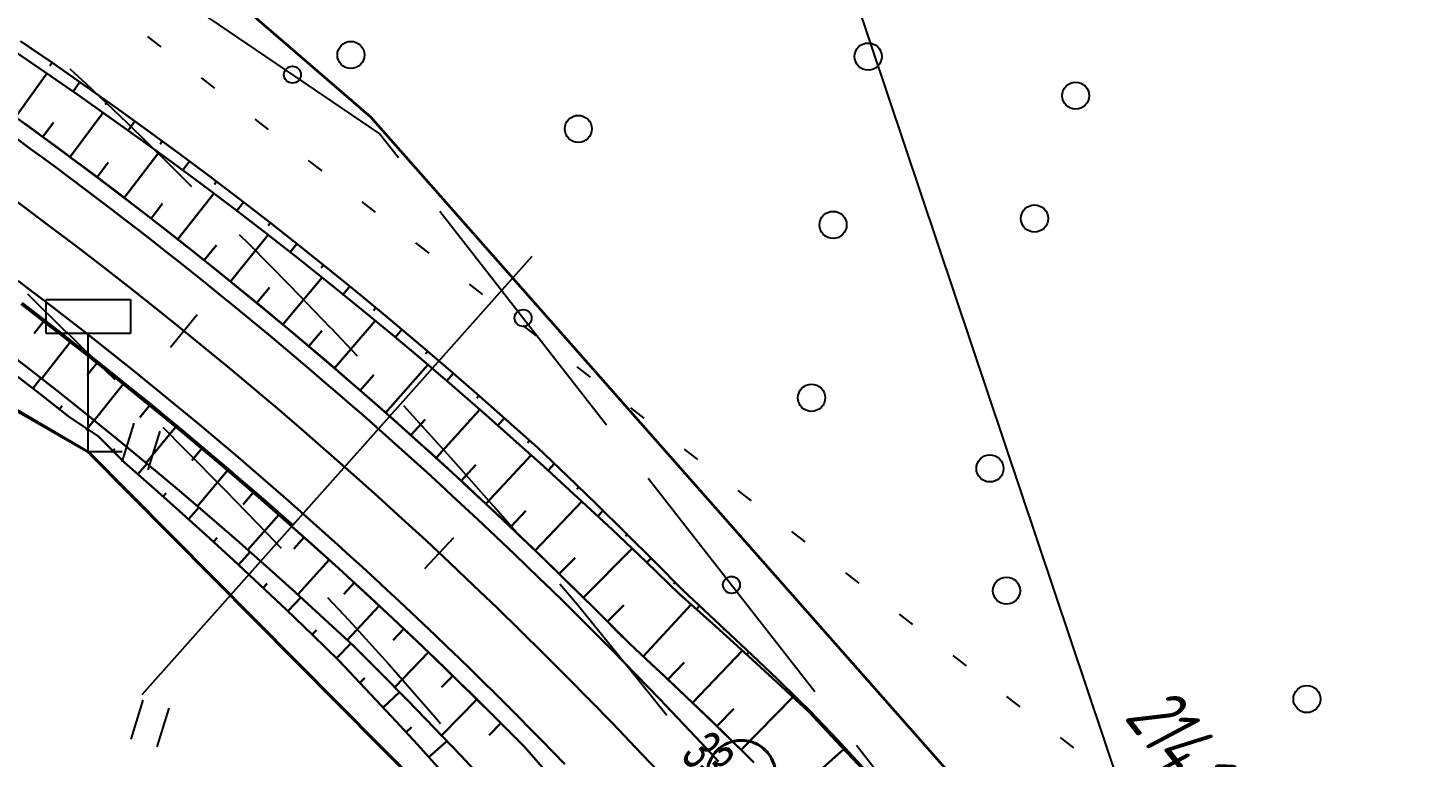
# Model space of a CAD drawing. Header units: millimetres. Extents: x -1799 to 6962, y -1020 to 4121.
# Drawn here: x 1276.7 to 1357.9, y 2907.2 to 2950.3 of the extents above; entities that cross this region are included whole.
import ezdxf

# ---------------------------------------------------------------- set-up
doc = ezdxf.new("R2010")
doc.units = ezdxf.units.MM
doc.linetypes.add('CONTI', pattern=[0])
for name, color, linetype, lineweight in [('10', 1, 'Continuous', 35), ('КОПИЯ_ОСЬ_13_ОТКОСЫ', 7, 'Continuous', 30), ('КОПИЯ_ОСЬ_ГРАНИЦЫ_ПОЛОС', 7, 'Continuous', 30), ('Огражд-перила', 1, 'ограждение2', 40), ('ОСЬ_ВЕРХ_ПОКРЫТИЯ_ГРАНИЦЫ_ПОЛОС', 7, 'Continuous', 30), ('ОСЬ_ВЕРХ_ПОКРЫТИЯ_ОСЬ', 1, 'Continuous', 30)]:
    doc.layers.add(name, color=color, linetype=linetype, lineweight=lineweight)
for name, color, linetype in [('_Ростелеком', 6, 'Continuous'), ('PI_OTDEFAULT', 172, 'CONTI'), ('PLN_O', 7, 'CONTI'), ('SIT_LDEFAULT', 7, 'CONTI'), ('ZAPSKDEFAULT', 7, 'CONTI'), ('КОПИЯ_ОСЬ_ТАНГЕНСЫ', 1, 'Continuous'), ('ОСЬ_ВЕРХ_ПОКРЫТИЯ_ПИКЕТЫ', 1, 'Continuous'), ('ОСЬ_ВЕРХ_ПОКРЫТИЯ_ТАНГЕНСЫ', 1, 'Continuous'), ('разметка', 7, 'Continuous')]:
    doc.layers.add(name, color=color, linetype=linetype)
doc.styles.add('eskd', font='spds.shx', dxfattribs={"width": 1.2, "oblique": 15})
doc.styles.get("Standard").update_dxf_attribs({"font": 'arial.ttf'})
doc.styles.add('STYLE1', font='romand.shx', dxfattribs={"width": 0.9})
doc.linetypes.add('кабель_связи_проект.', pattern='A,10,-1,["/",STYLE1,S=3,R=0,X=0,Y=-1.5],-4.1', length=15.1)
doc.linetypes.add('ограждение2', pattern='A,0.25,-0.1,[132,ltypeshp.shx,S=0.1,R=0,X=-0.1,Y=0],-0.1,1', length=1.45)

# ---------------------------------------------------------------- blocks, each defined once
blk = doc.blocks.new('BL_2011')
at = {"color": 0}
for p, q in [((0, 0), (0, 2.4)), ((1.6, 0), (1.6, 2.4))]:
    blk.add_line(p, q, dxfattribs=at)
blk = doc.blocks.new('BL_2002')
at = {"color": 0}
blk.add_circle((0, 0), 0.8, dxfattribs=at)
blk = doc.blocks.new('7')
at = {"layer": 'Огражд-перила', "linetype": 'Continuous'}
blk.add_circle((0, 0), 2.027904030661224, dxfattribs=at)
blk = doc.blocks.new('BL_13')
at = {"color": 0}
for p, q in [((-2.5, 7), (-2.5, 9)), ((-2.5, 9), (2.5, 9)), ((2.5, 9), (2.5, 7)), ((0, 7), (-2.5, 7)), ((0, 0), (0, 7)), ((2.5, 7), (0, 7)), ((2, 0), (0, 0))]:
    blk.add_line(p, q, dxfattribs=at)

msp = doc.modelspace()

# ---------------------------------------------------------------- linework, layer by layer
at = {"linetype": 'Continuous'}
msp.add_lwpolyline([(1283.514404468277, 2910.914974053775), (1306.571198969332, 2936.78602755667)], dxfattribs=at)
at = {"layer": '10'}
for points in [[(1030.225964376537, 3025.883480735508), (1104.975964376537, 3010.613480735024), (1151.695964376277, 3001.473480735359), (1215.755964376332, 2988.703480734875), (1216.365964376668, 2994.403480735061), (1243.415964376481, 2984.293480734726), (1269.335964376407, 2968.883480735508), (1297.015964376575, 2945.023480735173), (1332.735964376314, 2904.56348073521), (1362.135964376686, 2858.923480734614), (1384.095964376649, 2811.273480735173), (1401.175964376258, 2767.783480734949), (1401.175964376258, 2767.783480734949), (1485.925964376258, 2642.503480734688), (1601.055964376612, 2507.033480734949), (1669.735964376314, 2453.013480735396), (1726.415964376481, 2400.56348073521)], [(1360.595964376649, 2810.703480734875), (1341.325964376631, 2850.183480735322), (1337.915964376481, 2857.183480735322), (1309.925964376258, 2895.433480735322), (1280.355964376426, 2925.223480735359), (1226.815964376388, 2955.993480734912), (1187.495964376556, 2973.103480735247), (1113.165964376481, 2988.613480735024), (1051.205964376519, 3001.583480734763), (974.5059643763325, 3016.913480734837)]]:
    msp.add_lwpolyline(points, dxfattribs=at)
at = {"layer": '_Ростелеком', "linetype": 'кабель_связи_проект.', "lineweight": 40, "ltscale": 0.25}
msp.add_lwpolyline([(1005.298825246378, 3011.433074509178), (1187.778510607613, 2973.660002035474), (1227.197255203277, 2956.467397162144), (1280.342415852365, 2925.231267214206), (1309.925964375763, 2895.433480736253), (1337.915964376598, 2857.183480735322), (1337.915964376598, 2857.183480735322), (1347.899412545123, 2838.035459130456), (1361.042968405187, 2811.12793312074), (1379.445964376393, 2756.333480735694), (1407.405964375483, 2717.753480736551), (1433.870100619921, 2680.791883834091), (1452.860523050776, 2652.710268539761), (1464.812185617464, 2636.329245075968), (1503.778742229895, 2587.60112780371), (1547.892191517059, 2537.161961659242), (1576.995311511573, 2504.255318720278), (1600.13611286961, 2478.997808954132), (1627.714566454533, 2455.78653589954), (1657.195964376277, 2434.723480735359), (1696.714648970878, 2398.476130288479), (1727.091222252473, 2370.957340737258)], dxfattribs=at)
at = {"layer": 'PLN_O'}
for p, q in [((1285.79170037644, 2952.009217735765), (1297.54170037644, 2944.009217735765)), ((1297.551700376449, 2944.029213735287), (1298.661700376435, 2942.609215734911)), ((1301.111700376447, 2939.449212734972), (1310.961700376423, 2926.839211735328)), ((1313.421700376444, 2923.689217735467), (1323.271700376421, 2911.079216734891)), ((1325.731700376442, 2907.919213734952), (1335.581700376419, 2895.309212735307))]:
    msp.add_line(p, q, dxfattribs=at)
for centre in [(1292.401700376426, 2947.509217735765), (1306.03170037643, 2933.139214735863), (1318.341700376428, 2917.379212735606)]:
    msp.add_circle(centre, 0.5, dxfattribs=at)
at = {"layer": 'SIT_LDEFAULT', "color": 7}
for p, q in [((1283.831700376419, 2949.76921173503), (1284.0617003764, 2949.589211735328)), ((1284.0617003764, 2949.589211735328), (1284.621700376398, 2949.159211734695)), ((1280.211700376423, 2946.969216735487), (1279.261700376412, 2947.829216734891)), ((1282.661700376435, 2944.639214735863), (1280.211700376423, 2946.969216735487)), ((1287.001700376402, 2947.329216734891), (1287.79170037644, 2946.719216735487)), ((1285.081700376419, 2942.26921173503), (1282.661700376435, 2944.639214735863)), ((1290.171700376444, 2944.889214735863), (1290.961700376423, 2944.279213735287)), ((1286.461700376423, 2940.889214735863), (1285.081700376419, 2942.26921173503)), ((1293.341700376428, 2942.449212734972), (1294.131700376407, 2941.839211735328)), ((1296.511700376412, 2940.009217735765), (1297.301700376449, 2939.399216735189)), ((1289.861700376447, 2937.479210735683), (1289.28170037643, 2938.059212735307)), ((1292.261700376412, 2935.049218735111), (1289.861700376447, 2937.479210735683)), ((1299.681700376395, 2937.579216734891), (1300.471700376433, 2936.969216735487)), ((1276.751700376402, 2934.559212735307), (1279.04170037644, 2932.309212735307)), ((1294.681700376395, 2932.539216734854), (1292.261700376412, 2935.049218735111)), ((1302.851700376437, 2935.139214735863), (1303.641700376416, 2934.529213735287)), ((1279.051700376449, 2932.319214735565), (1281.321700376409, 2930.079216734891)), ((1296.251700376402, 2930.889214735863), (1294.691700376405, 2932.549218735111)), ((1306.021700376421, 2932.689217735467), (1306.8117003764, 2932.079216734891)), ((1281.321700376409, 2930.079216734891), (1281.901700376426, 2929.509217735765)), ((1309.201700376414, 2930.259217735765), (1309.991700376451, 2929.649216735189)), ((1299.54170037644, 2927.349213735585), (1298.981700376442, 2927.95921473523)), ((1301.941700376405, 2924.689217735467), (1299.53170037643, 2927.349213735585)), ((1312.371700376398, 2927.829216734891), (1313.161700376435, 2927.219216735487)), ((1284.741700376451, 2926.689217735467), (1286.011700376412, 2925.419213734952)), ((1286.011700376412, 2925.419213734952), (1288.441700376405, 2922.95921473523)), ((1304.3117003764, 2922.01921173503), (1301.941700376405, 2924.689217735467)), ((1315.551700376449, 2925.399216735189), (1316.341700376428, 2924.789216734854)), ((1288.441700376405, 2922.95921473523), (1290.891700376416, 2920.439217735467)), ((1318.721700376433, 2922.95921473523), (1319.511700376412, 2922.349213735585)), ((1305.621700376398, 2920.489212735009), (1304.301700376449, 2922.01921173503)), ((1290.891700376416, 2920.439217735467), (1291.741700376451, 2919.549218735111)), ((1321.901700376426, 2920.529213735287), (1322.691700376405, 2919.919213734952)), ((1309.221700376433, 2916.229210735683), (1308.211700376423, 2917.429215735209)), ((1325.081700376419, 2918.089211735328), (1325.871700376398, 2917.479210735683)), ((1294.481700376442, 2916.639214735863), (1295.731700376442, 2915.299218735111)), ((1312.261700376412, 2912.489212735009), (1309.221700376433, 2916.229210735683)), ((1295.731700376442, 2915.299218735111), (1298.071700376409, 2912.719216735487)), ((1328.251700376402, 2915.659211734695), (1329.04170037644, 2915.049218735111)), ((1298.071700376409, 2912.719216735487), (1300.721700376433, 2909.70921473523)), ((1314.521700376421, 2909.669213734952), (1312.261700376412, 2912.489212735009)), ((1331.431700376395, 2913.219216735487), (1332.221700376433, 2912.609215734911)), ((1334.601700376437, 2910.789216734854), (1335.391700376416, 2910.179215735209)), ((1300.721700376433, 2909.70921473523), (1301.161700376435, 2909.189217735467)), ((1337.761700376412, 2908.369217735169), (1338.551700376449, 2907.759217735765))]:
    msp.add_line(p, q, dxfattribs=at)
at = {"layer": 'КОПИЯ_ОСЬ_13_ОТКОСЫ'}
for points in [[(1276.337644951049, 2949.497044003953), (1278.223020927611, 2948.204441464891), (1280.098142997924, 2946.896885312547), (1281.962767021361, 2945.574558652391), (1283.816892997924, 2944.237522519578), (1285.660398857299, 2942.885837949266), (1287.493162529174, 2941.51956597661), (1289.315061943236, 2940.138828671922), (1291.125852958861, 2938.74368707036), (1292.922972099486, 2937.326450742235), (1294.708738701049, 2935.894993222703), (1296.483152763549, 2934.449436582078), (1298.246092216674, 2932.989902890672), (1299.997434990111, 2931.516392148485), (1301.736936943236, 2930.029148496141), (1303.464720146361, 2928.528110898485), (1305.180418388549, 2927.013401425828), (1306.884153740111, 2925.485203183641), (1308.632933036986, 2923.825535214891), (1310.367552177611, 2922.151279843797), (1312.088255302611, 2920.462620175828), (1313.794676201049, 2918.759617246141), (1315.487059013549, 2917.042393125047), (1317.353025810424, 2915.321018613328), (1319.203855888549, 2913.583225644578), (1321.039305107299, 2911.829258359422), (1322.354978935424, 2910.555759824266), (1322.984129326049, 2909.942600644578), (1324.605467216674, 2908.223850644578), (1326.212889091674, 2906.491917050828)], [(1275.932819383432, 2948.925115574536), (1277.818073289682, 2947.641607273755), (1279.693317430307, 2946.343145359692), (1281.558063524057, 2945.029912937817), (1283.412311570932, 2943.70191000813), (1285.255817430307, 2942.359319676098), (1287.088825242807, 2941.002141941723), (1288.911090867807, 2939.630437840161), (1290.722370164682, 2938.24439047688), (1292.607624070932, 2936.766729344067), (1294.480670945932, 2935.273382176098), (1296.341266649057, 2933.764593113598), (1298.188922899057, 2932.240362156567), (1300.024127977182, 2930.700811375317), (1301.846393602182, 2929.146001805005), (1303.655719774057, 2927.576177586255), (1305.451862352182, 2925.991338719067), (1307.234821336557, 2924.391607273755), (1309.272663133432, 2922.531621922192), (1311.292438524057, 2920.652349461255), (1313.294391649057, 2918.754034031567), (1315.278278367807, 2916.836797703442), (1317.209918992807, 2915.122198094067), (1319.125934617807, 2913.39038657063), (1321.026569383432, 2911.641485203442), (1322.911335008432, 2909.87573813313), (1324.536335008432, 2908.161138523755), (1326.147174852182, 2906.43335532063)], [(1275.932859794799, 2948.925144589891), (1277.818113701049, 2947.641575253953), (1279.693235771361, 2946.343174375047), (1281.557981865111, 2945.029941953172), (1283.412229911986, 2943.701939023485), (1285.255857841674, 2942.359287656297), (1287.088865654174, 2941.002109921922), (1288.911131279174, 2939.630466855516), (1290.722288505736, 2938.244419492235), (1292.607664482299, 2936.766697324266), (1294.480711357299, 2935.273411191453), (1296.341184990111, 2933.764561093797), (1298.189085380736, 2932.240330136766), (1300.024168388549, 2930.700779355516), (1301.846434013549, 2929.14603082036), (1303.655760185424, 2927.57620660161), (1305.451902763549, 2925.991306699266), (1307.234861747924, 2924.39163628911), (1309.272581474486, 2922.531650937547), (1311.292478935424, 2920.65237847661), (1313.294432060424, 2918.754063046922), (1315.278318779174, 2916.836765683641), (1317.209715263549, 2915.122166074266), (1319.125975029174, 2913.390354550828), (1321.026365654174, 2911.641514218797), (1322.911375419799, 2909.875706113328), (1324.536375419799, 2908.161106503953), (1326.147215263549, 2906.433323300828)], [(1278.195677177611, 2948.223362363328), (1278.062986747924, 2948.031467832078)], [(1276.038288133432, 2945.010137547192), (1277.896198289682, 2947.588018406567)], [(1279.836912529174, 2947.080418027391), (1279.442381279174, 2946.51810113286)], [(1281.470091240111, 2945.926121152391), (1281.337400810424, 2945.739597714891)], [(1279.266803758432, 2942.648626316723), (1281.215045945932, 2945.273138035473)], [(1276.162311570932, 2944.920598972973), (1277.998493211557, 2943.58472250813), (1279.823688524057, 2942.234197605786), (1281.637897508432, 2940.869146336255), (1283.441364305307, 2939.489690769848), (1285.233600633432, 2938.095769871411), (1287.014850633432, 2936.687627781567), (1288.784626024057, 2935.265264500317), (1290.542926805307, 2933.828802097973), (1292.289752977182, 2932.378362644848), (1294.024860399057, 2930.913946140942), (1295.748249070932, 2929.435735691723), (1297.459918992807, 2927.943853367505), (1299.159381883432, 2926.43823813313), (1300.846881883432, 2924.91919516438), (1302.522174852182, 2923.386602390942), (1304.185260789682, 2921.840703953442), (1305.835651414682, 2920.281621922192), (1307.473835008432, 2918.709356297192), (1309.099323289682, 2917.124029148755), (1310.711872117807, 2915.525762547192), (1312.311725633432, 2913.914678562817), (1314.174030320932, 2912.185918797192), (1316.020954149057, 2910.440557469067), (1317.852252977182, 2908.67896078938), (1319.667682664682, 2906.90112875813)], [(1277.656696336557, 2943.835088719067), (1278.281940477182, 2944.690008152661)], [(1283.095335380736, 2944.760532773485), (1282.700682060424, 2944.214146054735)], [(1284.712522880736, 2943.583652890672), (1284.579710380736, 2943.402500546922)], [(1282.461627977182, 2940.24194907063), (1284.501911180307, 2942.911077488598)], [(1280.868366258432, 2941.45093344563), (1281.523883836557, 2942.321172703442)], [(1286.321409599486, 2942.395664609422), (1285.926878349486, 2941.865147031297)], [(1287.922117607299, 2941.196567929735), (1287.789305107299, 2941.020603574266)], [(1285.622272508432, 2937.790472019848), (1287.756305711557, 2940.502264012036)], [(1284.046344774057, 2939.02173422688), (1284.732624070932, 2939.906682957348)], [(1289.514402763549, 2939.98636285161), (1289.120237724486, 2939.471531308641)], [(1291.098265068236, 2938.76517144536), (1290.965696708861, 2938.594456113328)], [(1288.748249070932, 2935.29468344563), (1290.977008836557, 2938.046270359692)], [(1287.189655320932, 2936.54810141438), (1287.907428758432, 2937.446966160473)], [(1292.672850029174, 2937.525059140672), (1292.277830497924, 2937.027073300828)], [(1294.235472099486, 2936.276707089891), (1294.102659599486, 2936.111606992235)], [(1291.838581102182, 2932.755193699536), (1294.155475633432, 2935.534551609692)], [(1290.297809617807, 2934.030401219067), (1291.047321336557, 2934.942327488598)], [(1295.789305107299, 2935.017490781297), (1295.395384208861, 2934.534824765672)], [(1276.718444649518, 2933.681709893433), (1278.445739571393, 2932.356148369995), (1280.162536446393, 2931.01703704187), (1281.868835274518, 2929.664375909058), (1283.564391915143, 2928.298226006714), (1285.248962227643, 2926.918709405151), (1286.922546212018, 2925.525948174683), (1288.585143868268, 2924.119942315308), (1290.236511055768, 2922.700874932495), (1291.876647774518, 2921.268807061401), (1293.505554024518, 2919.823799737183), (1295.122741524518, 2918.365913994995), (1296.728454415143, 2916.895332940308), (1298.322448555768, 2915.41205657312), (1299.904723946393, 2913.916206963745), (1301.475036446393, 2912.408028252808), (1303.033386055768, 2910.887276299683), (1304.579772774518, 2909.35443938562), (1306.113952462018, 2907.809273369995), (1307.739929024518, 2905.964668877808)], [(1297.334471122924, 2933.747654355516), (1297.202024833861, 2933.587620175828)], [(1277.687682930768, 2932.940559991089), (1277.132018868268, 2932.217110284058)], [(1294.893024461557, 2930.172430027661), (1297.299030320932, 2932.977605808911)], [(1293.370319383432, 2931.469182957348), (1294.149127977182, 2932.390142430005)], [(1298.870726005736, 2932.467075742235), (1298.478147880736, 2931.999485410203)], [(1275.234803373905, 2931.370498924901), (1276.949036772343, 2930.051071434666), (1278.652711088749, 2928.718094139745), (1280.345826323124, 2927.371643334081), (1282.028138334843, 2926.011810570409), (1283.817383940312, 2924.538833885838), (1285.593995268437, 2923.050705223729), (1287.357972319218, 2921.547516136815), (1289.109009916874, 2920.029388695409), (1290.847169096562, 2918.496429711034), (1292.572144682499, 2916.948730736424), (1294.283936674687, 2915.386429100682), (1295.982423002812, 2913.809631615331), (1297.594788725468, 2912.201660423924), (1299.193665678593, 2910.580261498143), (1300.778931791874, 2908.94554164951), (1302.350526030155, 2907.297622948338), (1303.908204252812, 2905.636612206151)], [(1279.269225899518, 2931.716499932495), (1277.584899727643, 2929.556160577026)], [(1300.398069755736, 2931.175938046922), (1300.266233818236, 2931.020969785203)], [(1280.841979805768, 2930.481026299683), (1280.275329415143, 2929.764961846558)], [(1297.910602586557, 2927.546880711255), (1300.407428758432, 2930.376043308911)], [(1275.739381010624, 2929.998169212987), (1277.448609526249, 2928.682602196385), (1279.147401030155, 2927.353561669041), (1280.939990157271, 2926.152703275357), (1282.471253569218, 2924.606643944432), (1284.095765287968, 2923.189270287206), (1285.708985502812, 2921.759063988377), (1287.310792143437, 2920.316116600682), (1288.901124174687, 2918.860534935643), (1290.479920561405, 2917.392380028416), (1292.046998198124, 2915.911773949315), (1293.602296049687, 2914.418792992284), (1295.14569204578, 2912.913543968846), (1296.710023100468, 2911.271255760838), (1298.260560209843, 2909.615921288182), (1299.797181303593, 2907.947632103612), (1301.319764311405, 2906.266540795018), (1302.828187162968, 2904.572738915135), (1303.123105979708, 2904.209604406183)], [(1277.066285307499, 2928.978775292088), (1277.539857084843, 2929.591293602635)], [(1296.406452195932, 2928.864934910473), (1297.215045945932, 2929.794378269848)], [(1301.916502372924, 2929.874241269578), (1301.525755302611, 2929.421604550828)], [(1282.405700508893, 2929.234078057495), (1280.688415352643, 2927.096443780151)], [(1278.644044096562, 2927.749649315526), (1278.803345854374, 2927.952667504002)], [(1283.960388008893, 2927.975899346558), (1283.382751290143, 2927.26752532312)], [(1303.425901786986, 2928.56204644536), (1303.294554130736, 2928.412083066453)], [(1280.212708647343, 2926.508987694432), (1280.683839018437, 2927.100189476659)], [(1299.405475633432, 2926.218267430005), (1300.244342820932, 2927.155401219067)], [(1300.891071336557, 2924.87915610188), (1303.479450242807, 2927.730352390942)], [(1304.926145927611, 2927.239475644578), (1304.537351982299, 2926.801609433641)], [(1285.505798165143, 2926.706368096558), (1283.755065743268, 2924.590645440308)], [(1306.417234794799, 2925.906528867235), (1306.286619560424, 2925.761509335985)], [(1281.752442534062, 2925.226623802831), (1281.91668813953, 2925.417724877049)], [(1287.041930977643, 2925.425667412964), (1286.453307930768, 2924.724678643433)], [(1303.833454149057, 2922.16968344563), (1306.514850633432, 2925.04077719563)], [(1283.264405424687, 2923.917434960057), (1283.811036284062, 2924.544082909276)], [(1288.568786446393, 2924.133858330933), (1286.783874337018, 2922.039620049683)], [(1302.367145555307, 2923.52954672688), (1303.236530320932, 2924.47388266438)], [(1307.883543388549, 2924.540195859422), (1307.507688896361, 2924.144688046922)], [(1309.328489677611, 2923.157505429735), (1309.202391044799, 2923.026523984422)], [(1284.766724760624, 2922.597183495213), (1284.950440580937, 2922.804718285252)], [(1290.086364571393, 2922.83100188562), (1289.486266915143, 2922.137276299683)], [(1306.737506883432, 2919.419073094067), (1309.513874070932, 2922.309087742505)], [(1286.259278471562, 2921.265930443456), (1286.880311186405, 2921.957092552831)], [(1291.594177071393, 2921.517159112183), (1289.775329415143, 2919.444893487183)], [(1305.290485399057, 2920.799444187817), (1306.190876024057, 2921.750127781567)], [(1310.763914482299, 2921.764805234422), (1310.448484794799, 2921.44192925786)], [(1287.742005522343, 2919.923721581151), (1287.950745756718, 2920.152588158299)], [(1293.092468087018, 2920.19233001062), (1292.481139962018, 2919.506050713745)], [(1312.189695732299, 2920.362217343797), (1312.083738701049, 2920.255283750047)], [(1289.214844877812, 2918.570663719823), (1289.912232573124, 2919.324234276463)], [(1308.175006883432, 2918.028448094067), (1309.107135789682, 2918.985235203442)], [(1309.602741258432, 2916.627813328442), (1312.475299852182, 2919.535161961255)], [(1294.580993477643, 2918.856758721558), (1292.728698555768, 2916.80707610437)], [(1313.605711357299, 2918.94974175786), (1313.352781669799, 2918.698093808641)], [(1290.677674467655, 2917.206817894627), (1290.911988432499, 2917.456299095799)], [(1296.059997383893, 2917.510323174683), (1295.437682930768, 2916.831612237183)], [(1315.011717216674, 2917.527500546922), (1314.927000419799, 2917.444248593797)], [(1292.130433256718, 2915.832245140721), (1292.906129057499, 2916.646042137791)], [(1297.528991524518, 2916.15326751062), (1295.643249337018, 2914.126656182495)], [(1311.020465867807, 2915.21704672688), (1311.984821336557, 2916.17944907063)], [(1313.131305711557, 2913.157720555005), (1315.973590867807, 2916.223028172192)], [(1316.460447685424, 2916.148228085985), (1316.279295341674, 2915.952000058641)], [(1293.573060209843, 2914.447037010838), (1293.833619291874, 2914.716400414159)], [(1298.988220040143, 2914.785469659058), (1298.354675118268, 2914.114571221558)], [(1317.925535576049, 2914.786777890672), (1317.864744560424, 2914.721775449266)], [(1295.005494291874, 2913.051269798924), (1295.861207182499, 2913.923034935643)], [(1300.437438790143, 2913.40717376062), (1298.452575508893, 2911.335152276245)], [(1316.045124070932, 2910.417486180005), (1318.994586961557, 2913.510137547192)], [(1319.381101982299, 2913.415195859422), (1319.249998466674, 2913.277073300828)], [(1314.592975633432, 2911.79273032063), (1315.547565477182, 2912.80786703938)], [(1296.393494780155, 2911.605774193456), (1296.689027006718, 2911.885895043065)], [(1301.876647774518, 2912.018379815308), (1301.209899727643, 2911.33246672937)], [(1320.827146904174, 2912.033543027391), (1320.783201591674, 2911.98782769536)], [(1297.763978178593, 2910.149124413182), (1298.731019194218, 2911.052231102635)], [(1303.305602852643, 2910.61908782312), (1301.210876290143, 2908.495308526245)], [(1317.487751024057, 2909.032110203442), (1318.477985399057, 2910.056158055005)], [(1318.920368211557, 2907.636724461255), (1321.977741258432, 2910.75415610188)], [(1322.264891044799, 2910.642979062547), (1322.184812919799, 2910.56009332036)], [(1323.669432060424, 2909.219700253953), (1323.641355888549, 2909.193272031297)], [(1299.123597319218, 2908.682388573338), (1299.448182280155, 2908.98103359287)], [(1304.724548165143, 2909.209541924683), (1304.021179024518, 2908.506661065308)], [(1300.472413237187, 2907.205627709081), (1301.528443510624, 2908.163055687596)], [(1321.643268602182, 2904.70776938313), (1324.982624070932, 2907.68530844563)], [(1325.037596122924, 2907.761021054735), (1324.970457451049, 2907.69827691411)]]:
    msp.add_lwpolyline(points, dxfattribs=at)
at = {"layer": 'КОПИЯ_ОСЬ_ГРАНИЦЫ_ПОЛОС'}
for points in [[(1276.659913813675, 2944.562127517921), (1277.479660335384, 2943.965720192914), (1278.297272739999, 2943.366390559276), (1279.112740609833, 2942.764146248263), (1279.926053554556, 2942.158994935838), (1280.737201211314, 2941.550944334281), (1281.546173244637, 2940.940002191265), (1282.352959347054, 2940.326176286128), (1283.157549238773, 2939.709474442911), (1283.959932668085, 2939.089904521977), (1284.760099411311, 2938.46747441442), (1285.558039273115, 2937.842192052317), (1286.353742086338, 2937.214065401268), (1287.147197712571, 2936.583102468786), (1287.938396041844, 2935.949311288458), (1288.727326993112, 2935.312699936715), (1289.513980514088, 2934.673276530963), (1290.298346581558, 2934.031049214688), (1291.080415201441, 2933.386026168627), (1291.860176408934, 2932.738215613564), (1292.637620268661, 2932.087625804742), (1293.412736874723, 2931.434265028139), (1294.185516350883, 2930.778141612572), (1294.955948850731, 2930.119263916661), (1295.72402455778, 2929.457640334417), (1296.489733685428, 2928.793279296172), (1297.253066477288, 2928.12618926951), (1298.01401320741, 2927.456378751819), (1298.149431419073, 2927.33631853984)], [(1276.425882501653, 2934.02973907945), (1277.203563893398, 2933.437650805724), (1277.979139007142, 2932.8428061925), (1278.75259807311, 2932.245212731336), (1279.523931348851, 2931.644877951046), (1280.293129119973, 2931.041809412104), (1281.060181695279, 2930.436014713173), (1281.825079413227, 2929.827501482715), (1282.587812640539, 2929.216277386447), (1283.348371768496, 2928.602350123611), (1284.106747218038, 2927.985727425118), (1284.862929435601, 2927.366417063785), (1285.616908895763, 2926.744426835713), (1286.368676102409, 2926.119764575188), (1287.11822158623, 2925.492438152817), (1287.865535904139, 2924.862455471804), (1288.6106096448, 2924.229824461428), (1289.353433422666, 2923.594553097536), (1290.093997880156, 2922.956649377395), (1290.832293690366, 2922.31612133832), (1291.568311552643, 2921.672977048357), (1292.30204219599, 2921.027224607219), (1292.427517836573, 2920.916001421784)]]:
    msp.add_lwpolyline(points, dxfattribs=at)
at = {"layer": 'КОПИЯ_ОСЬ_ТАНГЕНСЫ'}
msp.add_line((1323.411700375853, 2958.73921473549), (1391.091700375846, 2757.049214736012), dxfattribs=at)
at = {"layer": 'ОСЬ_ВЕРХ_ПОКРЫТИЯ_ГРАНИЦЫ_ПОЛОС', "linetype": 'Continuous'}
for points in [[(1276.218524296748, 2944.881412357477), (1277.038837154318, 2944.286997628783), (1277.857024502455, 2943.689660609153), (1278.673075930661, 2943.089408897248), (1279.486981055825, 2942.486250127119), (1280.298729521959, 2941.880191979383), (1281.108311000726, 2941.271242159803), (1281.91571519129, 2940.659408416984), (1282.720931820377, 2940.044698542369), (1283.523950642741, 2939.427120349755), (1284.324761441103, 2938.806681700436), (1285.123354025922, 2938.18339048737), (1285.919718236322, 2937.557254641702), (1286.713843939689, 2936.928282130894), (1287.505721031726, 2936.296480956872), (1288.295339436803, 2935.661859159743), (1289.082689108045, 2935.024424811279), (1289.867760027564, 2934.384186024231), (1290.650542206286, 2933.741150944878), (1291.431025684326, 2933.09532775489), (1292.209200531137, 2932.446724672255), (1292.985056845422, 2931.795349944768), (1293.758584755307, 2931.141211866786), (1294.52977441875, 2930.484318760608), (1295.298616023481, 2929.824678979267), (1296.065099786743, 2929.162300920499), (1296.829215956279, 2928.49719301184), (1297.590954809633, 2927.829363712494), (1298.350306654649, 2927.158821521712), (1299.107261829553, 2926.485574973201), (1299.861810703072, 2925.809632630472), (1300.613943674669, 2925.131003097084), (1301.363651174333, 2924.449695003604), (1302.110923663053, 2923.765717022506), (1302.855751632693, 2923.079077852343), (1303.598125606406, 2922.389786233579), (1304.33803613837, 2921.697850935546), (1305.075473814251, 2921.003280761105), (1305.810429251063, 2920.306084549439), (1306.542893097483, 2919.606271169533), (1307.27285603394, 2918.903849528556), (1308.0003087725, 2918.198828558822), (1308.72524205733, 2917.491217235488), (1309.447646664552, 2916.781024559786), (1310.167513402654, 2916.06825956927), (1310.884833112106, 2915.352931332228), (1311.599596665978, 2914.635048949544), (1312.311794969961, 2913.914621557494), (1312.990294216239, 2913.288468288642), (1313.666859977568, 2912.66000976452), (1314.341484436076, 2912.029251938139), (1315.014159792112, 2911.396200796974), (1315.68487826433, 2910.760862346192), (1316.353632090128, 2910.123242619832), (1317.02041352515, 2909.483347679873), (1317.685214844018, 2908.841183613439), (1318.348028339717, 2908.196756535594), (1319.008846324412, 2907.550072584686), (1319.667661129011, 2906.901137927932)], [(1317.579910789334, 2906.952904761222), (1316.892027201955, 2907.692686988426), (1316.201507321131, 2908.430009076757), (1315.508359945155, 2909.164861639415), (1314.812593905846, 2909.897235307296), (1314.114218068318, 2910.627120752272), (1313.413241331038, 2911.354508670432), (1312.709672625506, 2912.079389797908), (1312.003520916487, 2912.801754895982), (1311.294795201256, 2913.521594762256), (1310.583504510267, 2914.238900222269), (1309.869657906393, 2914.953662138817), (1309.153264485221, 2915.665871403565), (1308.434333374762, 2916.375518944499), (1307.712873735387, 2917.082595713821), (1306.988894759483, 2917.787092708436), (1306.262405671858, 2918.489000949462), (1305.533415729102, 2919.188311492478), (1304.801934219644, 2919.885015425657), (1304.06797046387, 2920.579103877221), (1303.33153381348, 2921.270567998675), (1302.59263365187, 2921.959398979706), (1301.851279393954, 2922.645588046325), (1301.107480485554, 2923.329126456206), (1300.361246404073, 2924.010005495896), (1299.612586657526, 2924.688216491987), (1298.861510785189, 2925.363750803669), (1298.108028356985, 2926.036599820864), (1297.352148973276, 2926.706754974474), (1296.593882265423, 2927.374207723339), (1295.833237894733, 2928.03894956169), (1295.070225553131, 2928.700972023805), (1294.304854962606, 2929.360266668175), (1293.537135875124, 2930.016825100792), (1292.76707807286, 2930.670638951858), (1291.994691367387, 2931.321699892555), (1291.219985600192, 2931.969999628526), (1290.442970642247, 2932.615529894282), (1289.663656393948, 2933.258282471833), (1288.882052785144, 2933.89824916554), (1288.098169774525, 2934.535421825399), (1287.312017350088, 2935.169792329346), (1286.523605528675, 2935.801352597226), (1285.73294435585, 2936.430094580551), (1284.94004390605, 2937.056010267151), (1284.144914281942, 2937.679091683042), (1283.347565614715, 2938.299330893357), (1282.548008064108, 2938.916719987442), (1281.746251817453, 2939.531251103071), (1280.942307090658, 2940.142916409683), (1280.136184127079, 2940.751708114904), (1279.327893198011, 2941.357618459885), (1278.517444602543, 2941.960639724893), (1277.704848666917, 2942.560764224653), (1276.890115744967, 2943.157984316734), (1276.073256217738, 2943.752292388504)]]:
    msp.add_lwpolyline(points, dxfattribs=at)
at = {"layer": 'ОСЬ_ВЕРХ_ПОКРЫТИЯ_ГРАНИЦЫ_ПОЛОС', "linetype": 'Continuous', "lineweight": 30}
for points in [[(1308.493839123936, 2906.803454834421), (1307.810488080353, 2907.506763159682), (1307.124645229147, 2908.207641774242), (1306.436319209412, 2908.906081848231), (1305.745518691323, 2909.602074587171), (1305.052252376316, 2910.295611223591), (1304.356528996906, 2910.986683017959), (1303.658357316492, 2911.675281270792), (1302.957746129463, 2912.361397304957), (1302.254704260655, 2913.045022478712), (1301.549240565664, 2913.72614818198), (1300.84136393088, 2914.404765834485), (1300.13108327261, 2915.08086688855), (1299.418407537722, 2915.754442824436), (1298.703345703087, 2916.425485164312), (1297.985906775846, 2917.09398545177), (1297.266099792885, 2917.759935265792), (1296.543933821124, 2918.423326219817), (1295.819417956935, 2919.084149956157), (1295.092561326523, 2919.742398152513), (1294.363373085342, 2920.398062514526), (1293.63186241859, 2921.051134786022), (1292.898038540277, 2921.701606740628), (1292.161910693811, 2922.349470183638), (1291.423488151553, 2922.994716956665), (1290.682780214885, 2923.637338929263), (1289.939796213826, 2924.277328007308), (1289.194545507062, 2924.914676134859), (1288.447037481828, 2925.549375275535), (1287.69728155403, 2926.181417439518), (1286.94528716754, 2926.810794662138), (1286.191063794724, 2927.437499022496), (1285.43462093577, 2928.06152261739), (1284.675968118952, 2928.682857592975), (1283.915114900514, 2929.301496120554), (1283.152070864084, 2929.917430406821), (1282.38684562126, 2930.530652696651), (1281.619448810767, 2931.141155263794), (1280.849890099033, 2931.748930417386), (1280.078179179292, 2932.353970499163), (1279.304325772342, 2932.956267897424), (1278.528339625665, 2933.555815016304), (1277.750230513755, 2934.15260430557), (1276.970008237704, 2934.746628251311), (1276.187682625323, 2935.33787936942)], [(1306.068237262263, 2907.854930816603), (1305.725319867875, 2908.202886935708), (1305.037019535996, 2908.896360696678), (1304.346262332643, 2909.587387242739), (1303.653056957215, 2910.275957867888), (1302.957412141297, 2910.962063905236), (1302.259336648722, 2911.645696707455), (1301.558839271233, 2912.326847663534), (1300.855928832645, 2913.005508195062), (1300.150614187451, 2913.681669754361), (1299.442904220437, 2914.355323822622), (1298.732807844362, 2915.026461911772), (1298.020334003706, 2915.695075575647), (1297.305491674933, 2916.361156385777), (1296.588289860645, 2917.02469595467), (1295.868737595281, 2917.685685923708), (1295.146843942386, 2918.344117967797), (1294.422617995509, 2918.999983791647), (1293.696068876607, 2919.653275134427), (1292.967205736912, 2920.30398376697), (1292.236037758217, 2920.952101495502), (1291.502574149732, 2921.59762015139), (1290.766824150729, 2922.240531607916), (1290.02879702941, 2922.880827764434), (1289.288502079706, 2923.518500556623), (1288.545948628927, 2924.15354195555), (1287.801146030406, 2924.785943954636), (1287.054103664685, 2925.415698592936), (1286.30483094074, 2926.042797936511), (1285.55333729843, 2926.667234090542), (1284.799632203745, 2927.288999181626), (1284.043725148347, 2927.90808538386), (1283.285625656086, 2928.524484897417), (1282.525343274212, 2929.138189957862), (1281.762887579922, 2929.749192837079), (1280.998268178295, 2930.357485836756), (1280.231494701069, 2930.96306129304), (1279.462576803062, 2931.565911577468), (1278.691524171949, 2932.166029106279), (1277.918346522443, 2932.763406305959), (1277.143053589689, 2933.358035660734), (1276.365655140349, 2933.949909679976)]]:
    msp.add_lwpolyline(points, dxfattribs=at)
at = {"layer": 'ОСЬ_ВЕРХ_ПОКРЫТИЯ_ОСЬ'}
msp.add_lwpolyline([(1208.069494486766, 2976.872902832379, -0.226023960225), (1375.440619587529, 2803.690267987934)], format="xyb", dxfattribs=at)
at = {"layer": 'ОСЬ_ВЕРХ_ПОКРЫТИЯ_ПИКЕТЫ'}
for p, q in [((1285.201002865981, 2931.412606101868), (1286.772424323755, 2933.356991508429)), ((1300.226695882369, 2918.355172644754), (1301.932876917688, 2920.182451025036))]:
    msp.add_line(p, q, dxfattribs=at)
at = {"layer": 'ОСЬ_ВЕРХ_ПОКРЫТИЯ_ТАНГЕНСЫ'}
msp.add_line((1323.411700375853, 2958.73921473549), (1391.091700375846, 2757.049214736012), dxfattribs=at)
at = {"layer": 'разметка', "lineweight": 30, "ltscale": 7}
msp.add_lwpolyline([(1120.983679200939, 2999.17721018513), (1121.093009258135, 2999.155369886582, -0.007450627614020565), (1161.630804334543, 2990.620636788582, -0.03067079203041043), (1208.069494486766, 2976.872902832379, -0.2260239602280732), (1375.440619586976, 2803.690267987934, -0.2260239602280732)], format="xyb", dxfattribs=at)

# ---------------------------------------------------------------- block references
at = {"layer": '_Ростелеком'}
msp.add_blockref('BL_13', (1280.342415841102, 2925.231267220725), dxfattribs=at)
at = {"layer": 'ZAPSKDEFAULT', "color": 7, "rotation": 342.9999999999999}
for name, p in [('BL_2002', (1295.858297376379, 2948.675008735073)), ('BL_2002', (1326.425271376453, 2948.579858734657)), ('BL_2002', (1338.684188376423, 2946.269387735439)), ('BL_2002', (1309.295213376414, 2944.307361735416)), ('BL_2002', (1324.351700376437, 2938.639214735863)), ('BL_2002', (1336.255777376422, 2939.016141735402)), ('BL_2002', (1323.078146376423, 2928.429465734785)), ('BL_2011', (1282.351700376437, 2924.639214735863)), ('BL_2002', (1333.619955376382, 2924.25753973556)), ('BL_2011', (1282.879212376438, 2908.277293734637))]:
    msp.add_blockref(name, p, dxfattribs=at)
at = {"layer": 'ZAPSKDEFAULT', "color": 7}
for p in [(1334.600321376414, 2917.036902735395), (1352.351700376437, 2910.639214735863)]:
    msp.add_blockref('BL_2002', p, dxfattribs=at)
at = {"layer": 'Огражд-перила', "linetype": 'Continuous', "rotation": 23.79722527089303}
msp.add_blockref('7', (1318.930054890903, 2906.172754140024), dxfattribs=at)

# ---------------------------------------------------------------- texts
at = {"layer": 'PI_OTDEFAULT', "color": 172, "style": 'eskd', "oblique": 10, "width": 0.8}
msp.add_text('214.15', height=3.5, rotation=307.9999999999999, dxfattribs=at).set_placement((1341.4993303764, 2909.535174735275))
at = {"layer": 'ОСЬ_ВЕРХ_ПОКРЫТИЯ_ПИКЕТЫ', "width": 0.6}
msp.add_text('33', height=2.5, rotation=312.87029469322, dxfattribs=at).set_placement((1315.277145172653, 2907.228964726825))

doc.saveas('drawing.dxf')
